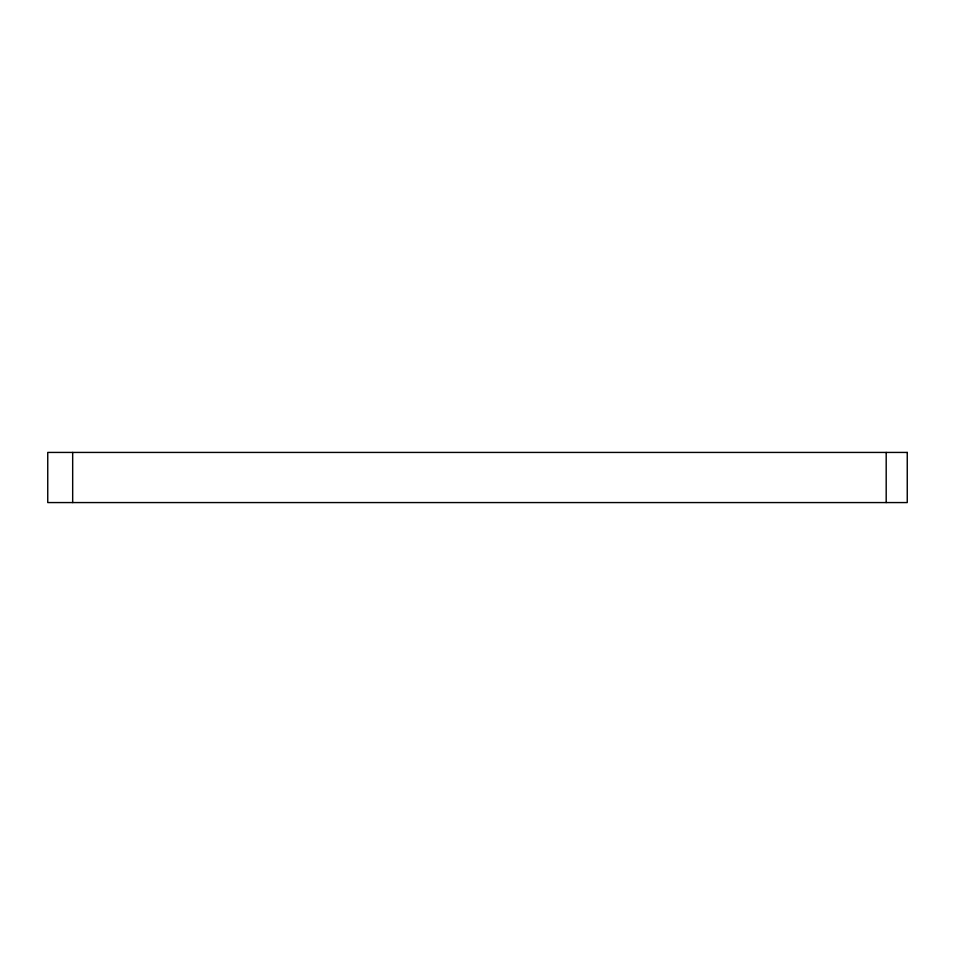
<?xml version="1.0" encoding="UTF-8"?>
<svg xmlns="http://www.w3.org/2000/svg" width="955" height="955" viewBox="0 0 955 955"><rect width="100%" height="100%" fill="white"/><g stroke="black" fill="none" stroke-linecap="round" stroke-linejoin="round"><path stroke-width="1.43" d="M886.192 452.431L886.192 502.569M72.676 452.431L72.676 502.569M907.25 452.431L47.75 452.431L47.75 502.569L907.25 502.569L907.25 452.431"/></g></svg>
